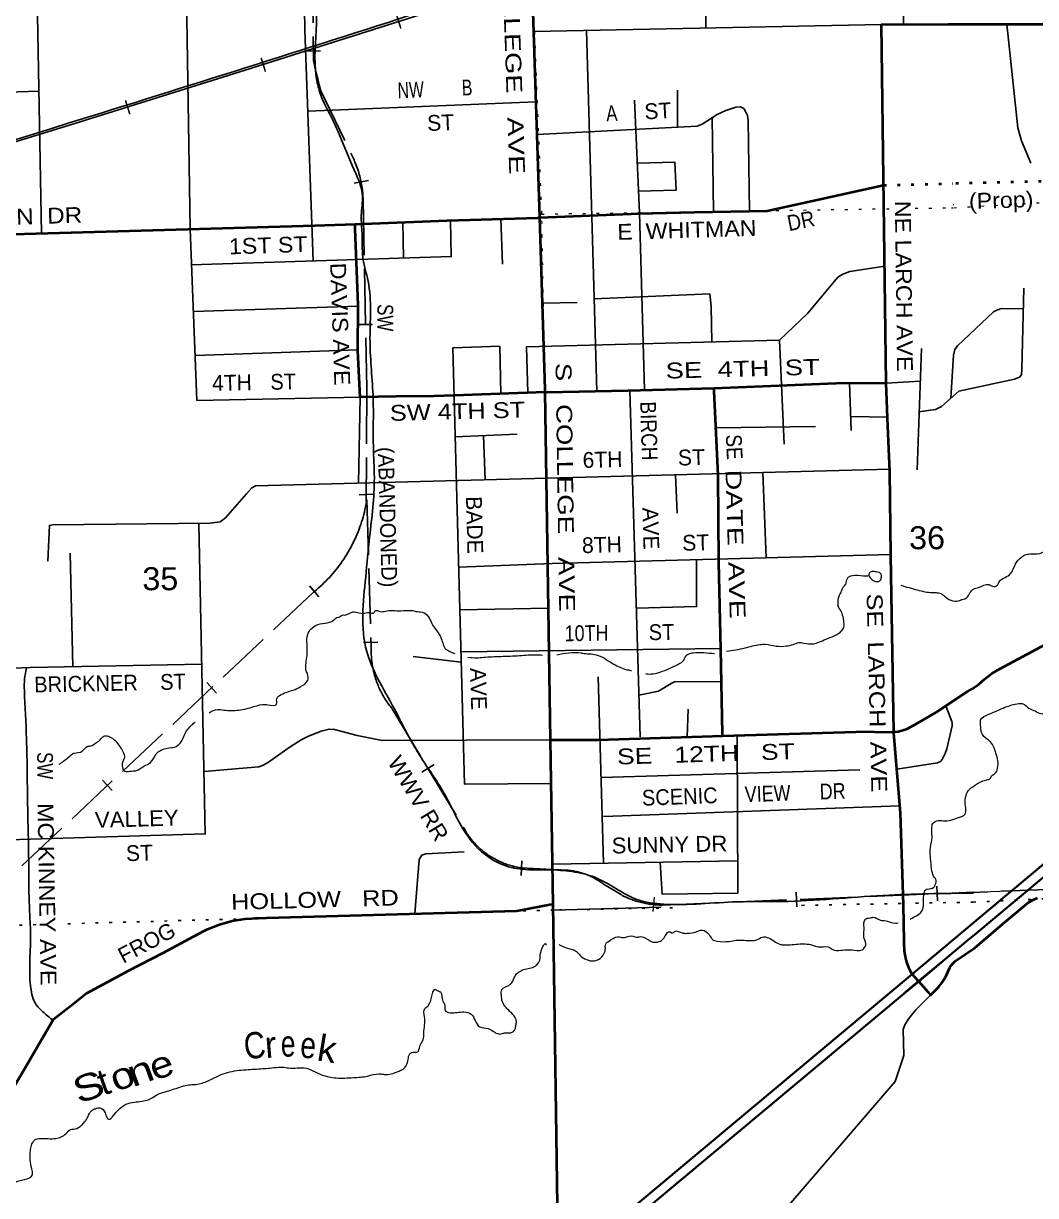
# Model space of a CAD drawing. Header units: feet. Extents: x 505285 to 763886, y -543582 to -353855.
# Drawn here: x 660833 to 668533, y -529042 to -520127 of the extents above; entities that cross this region are included whole.
import ezdxf
from ezdxf.enums import TextEntityAlignment as Align

# ---------------------------------------------------------------- set-up
doc = ezdxf.new("R2010")
doc.units = ezdxf.units.FT
doc.header["$LTSCALE"] = 70
doc.linetypes.add('DOTTED', pattern=[1.5, 0.3, -1.2])
doc.linetypes.add('LONG_DASHED', pattern=[7.5, 6, -1.5])
for name, color, linetype, lineweight in [('23', 7, 'Continuous', 70), ('26', 7, 'Continuous', 40), ('27', 7, 'Continuous', 13), ('29', 7, 'Continuous', 25), ('30', 7, 'Continuous', 13), ('34', 7, 'Continuous', 25), ('39', 7, 'Continuous', 13), ('53', 7, 'DOTTED', 40), ('6', 7, 'DOTTED', 25), ('63', 7, 'Continuous', 25), ('7', 7, 'DOTTED', 13)]:
    doc.layers.add(name, color=color, linetype=linetype, lineweight=lineweight)
doc.layers.add('41', color=7, linetype='Continuous')
doc.layers.add('54', color=7, linetype='Continuous')

msp = doc.modelspace()

# ---------------------------------------------------------------- linework, layer by layer
at = {"layer": '23', "lineweight": 35}
for p, q in [((668065.57, -526962.73), (671277.73, -524270.87)), ((668068.34, -527058.64), (671314, -524338.72)), ((667595.24, -527356.49), (668065.57, -526962.73)), ((667643.22, -527411.52), (667846.35, -527243.42)), ((667643.94, -527412.35), (667846.35, -527243.42)), ((667533.03, -527504.91), (667643.94, -527412.35))]:
    msp.add_line(p, q, dxfattribs=at)
for points in [[(667846.35, -527243.42), (668021.52, -527097.22), (668068.34, -527058.64)], [(665108.44, -529532.11), (665210.2, -529367.02), (665338.92, -529241.05), (667595.24, -527356.49)], [(667533.03, -527504.91), (667533.03, -527502.71), (667643.22, -527411.52)], [(665174.43, -529567.98), (665269.22, -529414.2), (665407.88, -529278.5), (667533.03, -527504.91)]]:
    msp.add_lwpolyline(points, dxfattribs=at)
at = {"layer": '26'}
for p, q in [((664843.27, -525575.25), (664803.31, -522930.83)), ((662122, -527074.05), (662125.92, -527071.69)), ((662125.92, -527071.69), (662161.83, -527052.61)), ((667921.94, -527260.02), (668071.17, -527156.78)), ((667643.22, -527411.52), (667595.24, -527356.49)), ((667643.94, -527412.35), (667643.22, -527411.52))]:
    msp.add_line(p, q, dxfattribs=at)
for points in [[(663356.88, -521652.26), (664058.07, -521625.33), (664743.17, -521604.47), (664760.76, -521603.94), (664704.99, -519879.45)], [(667396.97, -522861.88), (667361, -520134.31), (667868.19, -520131.67)], [(667868.19, -520131.67), (669124.57, -520131.67), (669149.57, -520131.67)], [(664760.76, -521603.94), (665520.65, -521571.62), (665939.18, -521562.91), (666491.94, -521551.43), (667377.13, -521357.64)], [(664803.31, -522930.83), (664803, -522910.05), (664760.76, -521603.94)], [(659415.37, -521768.74), (662084.54, -521691.43), (663050.42, -521664.03), (663356.88, -521652.26)], [(664803.31, -522930.83), (664112.6, -522955.81), (663958.37, -522962.51), (663669.63, -522965.28), (663395.27, -522969.5), (663377.72, -522617.06), (663378.59, -522267.94), (663358.13, -521687.71), (663356.88, -521652.26)], [(664803.31, -522930.83), (664811.78, -522930.52), (665431.14, -522917.68), (666084.44, -522899.81), (666086.4, -522899.73)], [(666086.4, -522899.73), (667077.98, -522859.55), (667396.97, -522861.88)], [(666152.95, -525545.93), (666152.56, -525528.94), (666137.83, -524886.34), (666124.73, -524224.69), (666119.64, -523562.8), (666087.53, -522922.34), (666086.4, -522899.73)], [(667453.71, -525514.37), (667432.73, -524170.85), (667424.47, -523535.14), (667409.4, -523188.52), (667396.97, -522861.88)], [(668014.89, -525208.9), (668050.77, -525187.99), (668097.72, -525154.6), (668140.92, -525116.49), (668144.86, -525113.2), (668201.08, -525071.46), (668261.36, -525035.83), (670922.69, -523607.03)], [(667453.71, -525514.37), (667465.57, -525514.01), (667489.61, -525513.28), (667555.1, -525491.23), (667630.03, -525450.83), (667773.8, -525368.22), (668014.89, -525208.9)], [(666152.95, -525545.93), (667248.91, -525512.58), (667365.39, -525517.06), (667453.71, -525514.37)], [(667595.24, -527356.49), (667589.01, -527349.34), (667574.36, -527319.73), (667556.81, -527274.67), (667544.06, -527228.03), (667536.26, -527180.3), (667534.92, -527157.03), (667534.11, -527142.8), (667533.37, -527107.03), (667527.64, -526830.19), (667505.31, -526130.71), (667453.87, -525524.39), (667453.71, -525514.37)], [(662591.96, -526931.71), (664586, -526876.05), (664838, -526828.74), (664862.14, -526824.21), (664843.27, -525575.25)], [(664843.27, -525575.25), (664885.14, -525575.2), (665205.1, -525574.76), (666152.95, -525545.93)], [(665108.44, -529532.11), (665003.46, -529475.05), (664990.81, -529465.82), (664971.92, -529449.4), (664954.84, -529431.09), (664939.78, -529411.1), (664926.88, -529389.64), (664916.3, -529366.95), (664908.15, -529343.28), (664902.52, -529318.89), (664899.46, -529294.05), (664862.14, -526824.21)], [(668071.17, -527156.78), (668298.64, -526962.16), (668482.12, -526810.92), (668514.61, -526791.82), (668548.92, -526776.23)], [(662125.92, -527071.69), (662144.69, -527060.4), (662233.26, -527014.83), (662326.12, -526978.77), (662422.23, -526952.62), (662520.55, -526936.65), (662620, -526931.05)], [(660730.23, -528266.9), (660836.87, -528089.11), (660945.12, -527899.24), (661063.07, -527699.04), (661198.06, -527592.62), (661311.59, -527504.91), (661634.94, -527330.54), (661895.33, -527194.22), (662125.92, -527071.69)], [(667643.94, -527412.35), (667713.21, -527491.81), (667734.84, -527516.63), (667758.85, -527491.81), (667795.88, -527453.52), (667825.02, -527416.18), (667850.1, -527376.01), (667853.28, -527370.17), (667881.87, -527307.19)], [(667881.85, -527307.17), (667892.2, -527291.49), (667904.14, -527276.97), (667917.53, -527263.78), (667921.93, -527260)]]:
    msp.add_lwpolyline(points, dxfattribs=at)
at = {"layer": '29'}
for p, q in [((660894.97, -517651.06), (660971.44, -521723.67)), ((666020.33, -518920.81), (666023.55, -520161.32)), ((662059.14, -519016.15), (662100.67, -521690.97)), ((667539.33, -519003.99), (667527.4, -520133.44)), ((667361, -520134.31), (664714.96, -520187.75)), ((665117.32, -520179.62), (665196.37, -522922.55)), ((658137.06, -520731.52), (660951.12, -520641.63)), ((665808.46, -520634.01), (665809.58, -520914.98)), ((662995.68, -520793.99), (664732.27, -520722.95)), ((666072.68, -520843.4), (666083.4, -521559.91)), ((662100.67, -521690.97), (662152.36, -522994.49)), ((663718.67, -521638.37), (663723.52, -521911.65)), ((664465.19, -521612.93), (664478.87, -521957.32)), ((662123.96, -522317.68), (663378.89, -522276.35)), ((664788.54, -522255.28), (665045.38, -522248.86)), ((666585.56, -522534.92), (666621.67, -523325.57)), ((662139.94, -522653.1), (663377.74, -522609.79)), ((667664.57, -522598.35), (667632.91, -523522.04)), ((667656.04, -522847.14), (667396.97, -522861.88)), ((665446.81, -522917.25), (665525.3, -525552.34)), ((667118.64, -522859.85), (667130.73, -523222.93)), ((662152.36, -522994.49), (663395.27, -522969.5)), ((663395.27, -522969.5), (663381.84, -523623.81)), ((667406.87, -523121.93), (667127.22, -523117.38)), ((666857.7, -523191.65), (666101.57, -523202.47)), ((664118.46, -523270.57), (664588.8, -523250.53)), ((664334.2, -523261.38), (664345.49, -523598.58)), ((665793.68, -523560.66), (665807.58, -523851.06)), ((666484.52, -524190.79), (666459.04, -523543.25)), ((661189.9, -524156.96), (661208.42, -525019.92)), ((664153.79, -524586.82), (664827.64, -524573.3)), ((664162.36, -524906.18), (666137.71, -524880.09)), ((663797.47, -524942.55), (664164.5, -524985.76)), ((665204.64, -525096.26), (665246.27, -526513.66)), ((665890.2, -525342.27), (665882.07, -525554.17)), ((665228.3, -525863.15), (667196.66, -525803.43)), ((665245.58, -526158.58), (667500.86, -526078.2)), ((664860.49, -526520.89), (666266.53, -526494.53)), ((664861.99, -526870.33), (665685.26, -526847.9))]:
    msp.add_line(p, q, dxfattribs=at)
for points in [[(662949.34, -518198.09), (662952.56, -518903.5), (662972.94, -520175.59), (663037.56, -521933.16)], [(668314.74, -520131.67), (668399.23, -520919.77), (668425.17, -521020.25), (668496.28, -521188.51)], [(665481.24, -520709.55), (665520.55, -521568.09), (665556.92, -522914.24)], [(664740.28, -520970.7), (665959.58, -520907.16), (665997.02, -520893.19), (666110.27, -520818.66), (666176.34, -520789.22), (666253.78, -520762.72), (666289.57, -520761.63), (666312.87, -520774.95), (666327.14, -520797.38), (666341.4, -520825.92), (666345.49, -520864.58), (666357.75, -521554.22)], [(665503.18, -521188.83), (665789.16, -521182.67), (665797.97, -521395.48), (665512.96, -521402.31)], [(662109.62, -521962.25), (664087.62, -521900.24), (664083.05, -521624.57)], [(664670.93, -522935.62), (664661.13, -522585.9), (666585.56, -522534.92), (666800.32, -522331.42), (667029.86, -522057.74), (667066.86, -522032.76), (667121.21, -522012.21), (667385.26, -521973.79)], [(665176.17, -522221.74), (666054.42, -522184.36), (666066.14, -522280.07), (666070.91, -522548.55)], [(667948.88, -522924), (668372.65, -522831.92), (668410.46, -522817.21), (668425.17, -522798.29), (668427.88, -522756.74), (668443.92, -522140.48)], [(668437.88, -522298.24), (668273.9, -522295.98), (668237.48, -522306.74), (668212.98, -522321.2), (667938.9, -522578.83)], [(664465.33, -522943.05), (664456.69, -522581.41), (664100.29, -522593.51), (664189.38, -525912.93), (664848.29, -525907.57)], [(667938.9, -522578.83), (667918.66, -522607.64), (667909.91, -522650.09), (667887.91, -522977.45)], [(667948.88, -522924), (667816.77, -523039.82), (667771.94, -523064.29), (667643.08, -523080.27)], [(667423.72, -523517.99), (662598.34, -523644.32), (662571.52, -523659.55), (662529.27, -523703.45), (662370.27, -523888.01), (662331.06, -523916.41), (662250.77, -523928.02), (661054.92, -523940.53), (661030.96, -523944.95), (661019.76, -524216.88)], [(662168.64, -523928.88), (662216.66, -526290.44), (660052.05, -526355.52)], [(664145.05, -524261.39), (664856.75, -524235.02), (667432.65, -524165.02)], [(665496.15, -524573.85), (665954.46, -524561.89), (665954.32, -524205.19)], [(660581.59, -524588.06), (660393.25, -524587.29), (660429.39, -525042.25), (660883.9, -525026.47), (662190.42, -525000.1)], [(665515.89, -525236.38), (665665.4, -525206.25), (665760.5, -525146.68), (665785.11, -525133.45), (666143.45, -525131.34)], [(667477.24, -525799.79), (667786.76, -525751.35), (667808.63, -525740.95), (667822.89, -525724.64), (667845.57, -525678.41), (667857.54, -525643.1), (667898.29, -525467.78), (667898.29, -525447.39), (667895.34, -525435.78), (667850.12, -525317.78)], [(662207.01, -525815.89), (662624.34, -525781.91), (662653.03, -525771.53), (662689.72, -525751.15), (662862.01, -525627.97), (662946.48, -525575.83), (663001.49, -525547.29), (663097.27, -525510.59), (663158.4, -525494.28), (663200.26, -525496.29), (663373.36, -525541.28), (663562.38, -525580), (664843.27, -525575.25)], [(665677.49, -526505.57), (665692.86, -526750.36), (666267.68, -526740.51), (666262.06, -525542.61)], [(663810, -526897.71), (663842.96, -526486.35), (663863.47, -526452.42), (663894.25, -526441.51), (664186.49, -526426.51)], [(666313.4, -529512.96), (667464.25, -528175.02), (667531.5, -527977.28), (667525.39, -527779.54), (667537.61, -527742.84), (667568.18, -527693.92), (667621.8, -527628.45), (667734.84, -527516.63)]]:
    msp.add_lwpolyline(points, dxfattribs=at)
msp.add_spline([(660857.39, -525029.05), (660841.99, -525111.78), (660840.8, -525200.09), (660856.53, -525566.75), (660865.56, -526100.12), (660871.75, -526356.72), (660881.35, -526908.13), (660887.32, -527032.33), (660891.53, -527477.57), (660907.74, -527545.29), (660931.25, -527590.71), (660981.07, -527643.37), (661016.16, -527674.39), (661063.52, -527713.07)], degree=3, dxfattribs=at)
at = {"layer": '34'}
msp.add_lwpolyline([(667831.4, -518830.4), (667606, -518896.05), (667354, -518974.05), (667131.16, -519045.86), (666901.81, -519108.22), (666417.3, -519260.54), (665932.71, -519412.58), (665385.08, -519577.58), (664838.14, -519744.83), (664347.65, -519901.02), (663857.28, -520057.57), (662520.53, -520481.47), (661182.51, -520901.4), (659065.49, -521550.06)], dxfattribs=at)
for points in [[(667773.25, -517147.44), (667343.68, -517170.23), (666542.37, -517201.28), (664530.5, -517262.13), (664111.52, -517269.21), (663698.8, -517284.12), (663488.6, -517296.7), (663369.34, -517330.52), (663288.4, -517371.17), (663110.07, -517565.33), (663047.33, -517735.82), (662979.67, -518129.16), (663010.77, -518537.45), (663023.73, -519319.48), (663061.64, -520128.81), (663060.55, -520534.11), (663088.38, -520651.6), (663187.4, -520863.17), (663228.3, -520950.16), (663328.34, -521193.8), (663375.88, -521300.65), (663412.37, -521437.94), (663403.15, -521588.69), (663409.44, -521722.91), (663415.21, -521903.29), (663455.16, -522086.61), (663469.83, -522545.57), (663493.68, -522978.16), (663495.51, -523349.24), (663502.94, -523581.73), (663467.21, -524032.23), (663436.86, -524338.11), (663444.91, -524903.6), (663527.59, -525105.65), (663655.43, -525340.38), (663817.57, -525644.26), (664039.29, -525992.42), (664247.38, -526353.04), (664463.26, -526518.82), (664627.04, -526559.84), (664831.73, -526563.48), (665004.69, -526578.13), (665180.54, -526620.78), (665500.81, -526789.32), (665704.52, -526825.08), (666265.55, -526807.56), (666602.42, -526805.06), (667373.12, -526758.91), (668060.5, -526741.46)], [(667851.07, -518801.31), (667360.82, -518963.27), (666901.41, -519085.96), (665932.35, -519391.09), (664837.83, -519724.22), (663857.01, -520037.75), (661182.33, -520883.73), (656947.65, -522181.83), (654639.87, -522896.06), (653017.61, -523408.31), (652878.63, -523452.78), (652741.52, -523493.19), (652653.75, -523507.98), (652512.13, -523532.47), (652279.95, -523547.77), (651863.06, -523556.82), (651480.75, -523580.84), (642980.61, -523957.79), (642582, -523974.32), (642185.53, -523994.8), (641922.92, -523999.03), (641754.48, -524000.3), (641341.08, -523931.04), (640964.79, -523892.7), (640549.7, -523833.51), (639760.27, -523733.93), (638568.49, -523596.83), (637754.35, -523477.97), (636928.53, -523369.51), (636546.21, -523331.38), (636141.15, -523271.89)]]:
    msp.add_spline(points, degree=3, dxfattribs=at)
at = {"layer": '39'}
msp.add_line((667973.44, -524506.89), (667994.78, -524501.88), dxfattribs=at)
msp.add_ellipse((665161.37, -527158.71), major_axis=(71.85, -67.51), ratio=0.999192, start_param=5.1317422, end_param=6.4437096, dxfattribs=at)
for points in [[(667994.78, -524501.88), (668009.32, -524492.14), (668059.45, -524428.27), (668099.44, -524415.87), (668177.46, -524395.08), (668207.65, -524406.83), (668235.71, -524404.56), (668257.45, -524370.27), (668301.29, -524339.79), (668343.14, -524311.32), (668380.55, -524236.79), (668428.19, -524184.21), (668462.12, -524165.86), (668502.19, -524161.47), (668584.31, -524150.68), (668642.22, -524124.07), (668648.24, -524124), (668684.18, -524107.63), (668759.87, -524050.79), (668793.7, -524022.4), (668847.67, -524003.85), (668871.55, -523983.57), (668995.2, -523908.23), (669053.13, -523883.63), (669125.28, -523878.95), (669145.35, -523880.76), (669163.6, -523902.64), (669183.56, -523892.43), (669207.79, -523910.24), (669219.81, -523908.13), (669225.78, -523904.07), (669241.34, -523851.79), (669275.36, -523843.45), (669303.62, -523863.24), (669394.23, -523902.48), (669438.39, -523906.08), (669482.48, -523903.66), (669558.19, -523848.81), (669635.82, -523785.93), (669671.76, -523769.56), (669733.48, -523720.86), (669773.42, -523702.45), (669813.08, -523653.95), (669850.61, -523591.45), (669898.33, -523546.9), (669904.28, -523540.82), (669949.96, -523492.28), (670001.75, -523453.7), (670059.47, -523407.05), (670077.44, -523398.86), (670085.51, -523402.79)], [(668035.89, -525945.12), (668055.64, -525931.95), (668083.28, -525913.65), (668163.18, -525878.81), (668185.18, -525872.59), (668199.01, -525850.41), (668226.89, -525830.1), (668244.59, -525791.84), (668246.07, -525735.69), (668231.5, -525677.69), (668190.59, -525591.86), (668168.37, -525574.03), (668121.74, -525520.33), (668115.2, -525464.26), (668114.83, -525424.16), (668174.59, -525381.5), (668184.59, -525377.4), (668300.45, -525328.19), (668406.47, -525299.13), (668436.57, -525300.85), (668485.02, -525336.48), (668529.33, -525356.11), (668559.56, -525371.87), (668603.68, -525371.45), (668605.39, -525339.36), (668622.94, -525287.07), (668672.87, -525264.54), (668707.02, -525270.24), (668767.5, -525303.76), (668779.52, -525303.64), (668787.55, -525303.57), (668833.69, -525305.14), (668897.62, -525278.48), (668917.56, -525266.26), (668955.7, -525269.91), (668983.53, -525243.59), (669015.48, -525229.25), (669037.38, -525211), (669076.55, -525110.39), (669108.3, -525074.01), (669180.15, -525037.25), (669305.75, -524955.87), (669413.51, -524898.72), (669509.22, -524839.68), (669541.21, -524829.36), (669547.21, -524827.3), (669667.05, -524774.04), (669782.46, -524676.73), (669867.74, -524573.68), (669925.64, -524545.06), (669949.44, -524516.78), (669981.37, -524500.44), (670107.52, -524479.21), (670123.52, -524473.04), (670212.88, -524377.97), (670282.28, -524293.12), (670306.2, -524276.85), (670432.25, -524245.59), (670468.28, -524237.24), (670519.65, -524154.56), (670525.59, -524146.49), (670561.21, -524094.02), (670607.25, -524085.57), (670723.9, -524120.57), (670788.21, -524136), (670822.28, -524133.68), (670830.2, -524121.58), (670831.72, -524069.43), (670804.91, -523989.49), (670808.23, -523915.28), (670847.95, -523872.8), (670887.83, -523848.37), (670924.06, -523862.06), (670971.83, -523867.53)], [(666182.91, -524901.4), (666323.4, -524876.25), (666434.86, -524850.45), (666476.93, -524849.04), (666559.62, -524862.27), (666635.82, -524861.71), (666689.58, -524849.88), (666733.25, -524836.38), (666805.8, -524845.96), (666883.6, -524833.31), (666938.94, -524809.41), (667055.26, -524749.39), (667074.27, -524718.7), (667074.99, -524680.61), (667043.54, -524581.49), (667039.33, -524575.63), (667030.1, -524539.88), (667041.95, -524475.36), (667053.22, -524452.95), (667069.96, -524414.31), (667089.25, -524391.62), (667101.78, -524347.13), (667139.17, -524325.83), (667221.45, -524327.06), (667270.01, -524326.63)], [(667263.64, -524326.52), (667288.79, -524357.7), (667327.4, -524372.43), (667351.18, -524363.61), (667360.3, -524337.27), (667357.56, -524315.32), (667320.88, -524298.52), (667288.69, -524295.6), (667274.8, -524300.07), (667263.64, -524326.53)], [(667506.82, -524400.1), (667634.34, -524435.35), (667747.35, -524455.59), (667785.49, -524456.3), (667821.96, -524467.09), (667846.75, -524488.3), (667903.94, -524518.42), (667961.9, -524512.46), (667973.6, -524506.79)], [(662981.23, -525043.11), (662983.54, -524992.94), (662991.51, -524932.57), (662990.6, -524846.45), (662996.16, -524774.14), (663020.86, -524733.24), (663056.03, -524706), (663127.62, -524687.55), (663193.06, -524665.32), (663228.37, -524642.09), (663234.39, -524641.88), (663257.95, -524627.06), (663277.99, -524626.38), (663341.36, -524602.21), (663363.46, -524603.46), (663411.96, -524613.85), (663465.92, -524608.02), (663496.11, -524611.01), (663511.52, -524592.46), (663545.87, -524599.31), (663587.87, -524595.9), (663704.14, -524593.98), (663794.37, -524592.93), (663844.8, -524601.25), (663850.82, -524601.04), (663914.36, -524640.98), (663940.09, -524690.2), (664012.23, -524805.96), (664047.01, -524884.93), (664087.89, -524907.59), (664115.29, -524918.23)], [(664213.88, -524946.51), (664281.94, -524951.13), (664331.96, -524947.44), (664464.13, -524940.97), (664608.32, -524934.11), (664730.47, -524927.99), (664782.36, -524930.53)], [(664890.61, -524928.13), (665075.02, -524914.35), (665085.11, -524916.02), (665189.84, -524928.51), (665312.37, -524992.5), (665408.16, -525037.35), (665444.57, -525046.14), (665458.05, -525049.2)], [(665566.19, -525071.4), (665579.9, -525073.63), (665695.56, -525053.69), (665827.9, -524993.14), (665849.46, -524978.38), (665874.08, -524935.48), (665895.65, -524920.73), (665927.5, -524913.65), (666090.39, -524919.46)], [(662247.15, -525369.32), (662309.46, -525344.26), (662357.74, -525348.65), (662472.08, -525348.79), (662585.55, -525322.92), (662673.23, -525305.94), (662693.4, -525309.27), (662759.38, -525303.03), (662760.02, -525262.94), (662775.38, -525242.39), (662781.25, -525238.18), (662886.14, -525196.58), (662939.5, -525172.74), (662995.9, -525120.75), (662999.23, -525100.6), (662981.23, -525043.11)], [(661105.89, -525760.64), (661176.42, -525707.07), (661217.54, -525677.64), (661281.18, -525661.47), (661322.03, -525624.03), (661346.01, -525621.21), (661381.39, -525599.98), (661412.84, -525580.89), (661434.07, -525556.13), (661459.77, -525545.24), (661479.94, -525548.58), (661510.54, -525563.56), (661571.09, -525633.65), (661575.3, -525639.51), (661596.77, -525680.86), (661599.99, -525716.82), (661588.79, -525741.23), (661583.86, -525773.46), (661605.32, -525814.8), (661643.4, -525813.52), (661689.41, -525809.97), (661750.43, -525775.85), (661799.64, -525748.14), (661843.55, -525682.55), (661876.72, -525655.39), (661960.27, -525634.53), (661982.23, -525631.79), (662025.29, -525600.28), (662051.84, -525555.31), (662053.65, -525549.23), (662109.03, -525467.23), (662134.33, -525444.34), (662140.48, -525440.41)], [(667579.29, -526938.69), (667610.42, -526922.45), (667670.96, -526874.34), (667681.36, -526825.9), (667688.18, -526731.51), (667697.66, -526715.16), (667709.54, -526710.76), (667759.22, -526697.06), (667775.9, -526656.43), (667775.22, -526636.42), (667764.72, -526622.75), (667744.99, -526573.33), (667736.33, -526495.49), (667739.73, -526359.13), (667741.54, -526353.07), (667745.33, -526228.72), (667750.8, -526212.51), (667794.14, -526189.01), (667846.37, -526191.25), (667961.69, -526161.32), (667995.14, -526142.17), (668002.47, -526121.88), (667998.57, -526065.92), (668004.28, -525997.61), (668026.89, -525954.77), (668035.89, -525945.12)], [(665243.22, -527214.43), (665259.99, -527172.03), (665264.44, -527125.8), (665279.99, -527111.25), (665379.08, -527075.85), (665391.23, -527079.44), (665456.95, -527065.21), (665511.45, -527075.4), (665517.39, -527073.18), (665561.81, -527081.71), (665625.08, -527113.63), (665669.08, -527110.14), (665702.4, -527086.98), (665717.62, -527062.43), (665752.8, -527035.19), (665767.16, -527044.72), (665788.79, -527031.98), (665843.37, -527044.16), (665879.56, -527046.95), (665957.36, -527034.3), (665983.07, -527023.42), (666037.91, -527043.61), (666067.39, -527084.69), (666073.68, -527092.49), (666110.29, -527107.28), (666202.58, -527108.18), (666256.47, -527100.35), (666374.89, -527102.37), (666410.82, -527097.14), (666454.21, -527075.65), (666502.58, -527082.03), (666586.42, -527129.28), (666612.66, -527134.41), (666724.8, -527128.62), (666835.41, -527136.92), (666877.96, -527149.5), (666954.23, -527150.94), (667017.36, -527178.86), (667023.37, -527178.66), (667135.5, -527172.87), (667213.7, -527172.24), (667236.94, -527147.42), (667242.19, -527125.21), (667226.41, -527073.64), (667228.72, -527023.48), (667232.28, -526951.24), (667251.7, -526932.55), (667273.68, -526929.8), (667297.58, -526925), (667354.5, -526947.12), (667384.68, -526950.1), (667467.58, -526969.35), (667487.65, -526967.09)], [(660733.45, -528963.61), (660798.48, -528929.36), (660840.28, -528919.94), (660899.44, -528889.9), (660893.05, -528819.99), (660886.96, -528699.99), (660893.69, -528661.69), (660920.32, -528618.72), (660960.04, -528607.37), (661080.39, -528607.31), (661157.38, -528570.65), (661192.41, -528539.42), (661226.34, -528534.27), (661275.54, -528506.56), (661298.78, -528481.74), (661306.52, -528473.46), (661355.89, -528391.65), (661381.59, -528380.77), (661415.45, -528373.61), (661454.88, -528412.35), (661461.57, -528432.16), (661474.47, -528457.77), (661550.58, -528395.1), (661678.77, -528330.67), (661786.41, -528311), (661869.13, -528266.14), (661912.8, -528252.64), (662021.92, -528216.91), (662079.54, -528200.94), (662125.55, -528197.38), (662133.57, -528197.11), (662227.05, -528173.92), (662353.45, -528115.56), (662490.88, -528086.88), (662622.98, -528078.41), (662736.97, -528068.56), (662817.11, -528065.85), (662861.47, -528072.37), (662967.72, -528070.78), (663101.86, -528122.35), (663213.01, -528146.65), (663343.3, -528144.26), (663451.23, -528132.61), (663538.9, -528115.62), (663567.09, -528118.67), (663577.18, -528120.33), (663631.21, -528116.51), (663690.63, -528094.48), (663722.21, -528079.39), (663759.9, -528007.99), (663772.44, -527963.49), (663786.13, -527953.02), (663836.01, -527945.32), (663845.14, -527918.96), (663876.69, -527843.77), (663879.47, -527807.62), (663885.21, -527681.21), (663887.11, -527619.04), (663908.6, -527602.29), (663925.68, -527573.66), (663929.42, -527565.52), (663954.69, -527482.52), (663966.36, -527472.12), (663972.51, -527475.92), (664005.18, -527492.85), (664023.59, -527562.34), (664036.42, -527585.95), (664044.14, -527635.77), (664080.74, -527650.56), (664184.86, -527645.05), (664239.57, -527661.23), (664269.32, -527710.32), (664305.07, -527759.2), (664367.66, -527771.12), (664449.3, -527812.43), (664485.23, -527807.21), (664491.17, -527805.01), (664541.26, -527803.31), (664574.37, -527774.15), (664579.43, -527745.94), (664584.49, -527717.72), (664562.89, -527672.36), (664531.68, -527639.36), (664504.68, -527612.22), (664477.07, -527567.07), (664469.37, -527517.25), (664471.94, -527475.09), (664534.84, -527436.9), (664593.95, -527346.76), (664615.59, -527334.01), (664627.41, -527327.6), (664716.82, -527302.55), (664734.44, -527289.93), (664761.2, -527250.96), (664774.58, -527172.38), (664806.39, -527127.41), (664806.39, -527136.44)], [(664905.68, -527131.92), (664972.73, -527159.68), (665041.8, -527185.4), (665079.29, -527226.2), (665131.05, -527251.82)]]:
    msp.add_spline(points, degree=3, dxfattribs=at)
at = {"layer": '53'}
msp.add_line((667377.13, -521357.64), (667903.25, -521345.03), dxfattribs=at)
msp.add_lwpolyline([(669562.41, -520901.51), (668955.21, -521197.21), (668576.31, -521328.9), (667903.25, -521345.03)], dxfattribs=at)
at = {"layer": '6'}
for p, q in [((665771.58, -526852.95), (664866.43, -526870.01)), ((667509.12, -526820.2), (666752.57, -526834.46)), ((668061.14, -526809.57), (667489.17, -526820.57)), ((664866.06, -526870.75), (661137.08, -526975.33)), ((660929.16, -526981.16), (659544.08, -527020.01))]:
    msp.add_line(p, q, dxfattribs=at)
msp.add_lwpolyline([(668057, -526809.65), (670152.08, -526714.53), (675642.52, -526570.68), (676048.1, -526554.87)], dxfattribs=at)
at = {"layer": '63'}
for p, q in [((662982.71, -520336.44), (663093.31, -520334.62)), ((663348.88, -521342.38), (663457.38, -521320.9)), ((663379.38, -522417.74), (663489.96, -522415.49)), ((663387.34, -523711.15), (663497.91, -523707.92)), ((663010.54, -524403.25), (663081.62, -524488)), ((663420, -524836.24), (663530.56, -524833.02)), ((662227.5, -525140.22), (662303.16, -525220.9)), ((663863.78, -525821.32), (663958.49, -525764.19)), ((661433.68, -525881.02), (661509.34, -525961.71)), ((664618.93, -526606.41), (664624.5, -526495.94)), ((666715.79, -526845.58), (666711.26, -526735.06)), ((667786.99, -526799), (667782.46, -526688.48))]:
    msp.add_line(p, q, dxfattribs=at)
at = {"layer": '63', "lineweight": 13}
for p, q in [((668058.06, -526734.34), (669741.88, -526667.2)), ((665623.99, -526881.44), (665633.64, -526771.25))]:
    msp.add_line(p, q, dxfattribs=at)
at = {"layer": '63', "linetype": 'LONG_DASHED'}
for points in [[(663003.53, -518126.6), (663041.13, -520409.72), (663050.43, -520456.14), (663060.76, -520502.17), (663071.87, -520548.05), (663083.59, -520594.09), (663096.28, -520639.57), (663096.29, -520639.6), (663350.19, -521165.11), (663348.14, -521165.12), (663352.92, -521175.59)], [(663352.92, -521175.59), (663358.1, -521187.68), (663363.07, -521199.87), (663367.93, -521212.17), (663372.5, -521224.55), (663376.83, -521236.95), (663381.04, -521249.48), (663384.96, -521262.07), (663388.63, -521274.69), (663392.13, -521287.47), (663395.36, -521300.21), (663398.46, -521313.01), (663401.28, -521325.94), (663403.84, -521338.83), (663406.18, -521351.81), (663408.35, -521364.79), (663410.25, -521377.88), (663411.96, -521390.91), (663413.39, -521404.07), (663414.62, -521417.16), (663415.64, -521430.34), (663416.39, -521443.48), (663416.9, -521456.64), (663417.2, -521468.35), (663446.52, -522903.57), (663440.88, -523764.92), (663443.45, -523762.33), (663439.42, -523785.2), (663435.57, -523804.42), (663431.4, -523823.59), (663426.98, -523842.82), (663422.14, -523861.88), (663416.98, -523880.75), (663411.58, -523899.71), (663405.76, -523918.48), (663399.62, -523937.09), (663393.13, -523955.74), (663386.34, -523974.11), (663379.34, -523992.45), (663371.89, -524010.72), (663364.14, -524028.71), (663356.07, -524046.63), (663347.79, -524064.41), (663339.06, -524082.12), (663330.15, -524099.57), (663320.79, -524116.93), (663311.25, -524134.04), (663301.38, -524151.1), (663291.22, -524167.86), (663280.73, -524184.47), (663270.05, -524200.93), (663258.94, -524217.2), (663247.63, -524233.33), (663236.03, -524249.16), (663224.22, -524264.86), (663211.99, -524280.25), (663199.57, -524295.51), (663186.97, -524310.49), (663174.06, -524325.32), (663160.84, -524339.85), (663147.31, -524354.22), (663133.71, -524368.36), (663119.7, -524382.19), (663105.51, -524395.76), (663091.12, -524409.2), (663076.56, -524422.25), (663061.58, -524435.12), (663046.51, -524447.74), (663041.16, -524452.08), (659752.36, -527536.07)], [(663445.49, -523748.15), (663478.57, -524882.02), (663478.41, -524894.23), (663478.51, -524906.35), (663478.84, -524918.47), (663479.3, -524930.66), (663480.04, -524942.79), (663481, -524954.85), (663482.09, -524966.98), (663483.46, -524979.05), (663485.03, -524991.06), (663486.82, -525003.14), (663488.83, -525015.09), (663490.97, -525027.03), (663493.38, -525038.98), (663496.01, -525050.8), (663498.84, -525062.62), (663501.82, -525074.37), (663505.07, -525086.13), (663508.48, -525097.75), (663512.15, -525109.39), (663515.97, -525120.88), (663520, -525132.37), (663524.23, -525143.73), (663528.69, -525155.03), (663533.27, -525166.26), (663538.14, -525177.42), (663543.15, -525188.51), (663548.37, -525199.48), (663553.73, -525210.37), (663559.38, -525221.13), (663565.16, -525231.82), (663571.08, -525242.38), (663577.22, -525252.87), (663583.56, -525263.22), (663590.12, -525273.52), (663596.75, -525283.67), (663603.66, -525293.69), (663610.71, -525303.57), (663617.9, -525313.39), (663625.23, -525323), (663632.85, -525332.55), (663637.17, -525337.88), (663637.18, -525339.98), (664193.76, -526262.68), (664191.75, -526262.69), (664196.2, -526270.08), (664201.83, -526278.95), (664207.6, -526287.74), (664213.52, -526296.5), (664219.6, -526305.09), (664225.82, -526313.55), (664232.17, -526321.99), (664238.68, -526330.26), (664245.34, -526338.37), (664252.17, -526346.46), (664259.1, -526354.34), (664266.13, -526362.17), (664273.37, -526369.86), (664280.7, -526377.37), (664288.2, -526384.78), (664295.76, -526392.08), (664303.54, -526399.25), (664311.35, -526406.26), (664319.37, -526413.15), (664327.43, -526419.86), (664335.65, -526426.49), (664343.96, -526432.92), (664352.4, -526439.21), (664360.91, -526445.39), (664369.59, -526451.39), (664378.35, -526457.27), (664387.2, -526462.96), (664396.14, -526468.53), (664405.2, -526473.88), (664414.35, -526479.12), (664423.54, -526484.19), (664432.85, -526489.11), (664442.25, -526493.84), (664451.79, -526498.43), (664461.31, -526502.87), (664470.97, -526507.09), (664480.68, -526511.16), (664490.47, -526515.1), (664500.26, -526518.83), (664510.23, -526522.38), (664520.19, -526525.8), (664530.21, -526528.96), (664540.26, -526532.05), (664550.44, -526534.91), (664560.6, -526537.59), (664570.79, -526540.09), (664581.11, -526542.46), (664591.4, -526544.55), (664601.72, -526546.56), (664612.11, -526548.33), (664616.21, -526549), (664905.83, -526563.6), (664905.84, -526565.49), (664913.51, -526565.02), (664922.3, -526564.69)], [(664918.65, -526566.51), (664927.46, -526566.32), (664936.33, -526566.23), (664945.16, -526566.35), (664953.94, -526566.63), (664962.78, -526567), (664971.6, -526567.57), (664980.37, -526568.3), (664989.18, -526569.18), (664997.92, -526570.21), (665006.67, -526571.36), (665015.43, -526572.69), (665024.09, -526574.19), (665032.77, -526575.84), (665041.41, -526577.59), (665050.05, -526579.55), (665058.6, -526581.61), (665067.16, -526583.87), (665075.64, -526586.25), (665084.12, -526588.77), (665092.51, -526591.46), (665100.87, -526594.3), (665109.17, -526597.23), (665117.44, -526600.38), (665125.67, -526603.64), (665133.8, -526607.04), (665141.9, -526610.55), (665149.91, -526614.28), (665157.86, -526618.1), (665165.73, -526622.04), (665173.55, -526626.13), (665181.29, -526630.38), (665188.98, -526634.77), (665196.58, -526639.23), (665204.09, -526643.9), (665211.51, -526648.67), (665218.88, -526653.55), (665226.11, -526658.55), (665233.29, -526663.74), (665240.39, -526668.99), (665246.92, -526674.04), (665374.91, -526749.57), (665373.08, -526749.57), (665379.28, -526753.06), (665389.17, -526758.33), (665399.17, -526763.42), (665409.28, -526768.44), (665419.46, -526773.2), (665429.69, -526777.77), (665440.02, -526782.25), (665450.43, -526786.48), (665460.88, -526790.51), (665471.49, -526794.4), (665482.08, -526798.06), (665492.73, -526801.61), (665503.51, -526804.93), (665514.27, -526808.03), (665525.13, -526810.95), (665536, -526813.73), (665546.99, -526816.28), (665557.94, -526818.67), (665569.01, -526820.82), (665580.03, -526822.81), (665591.15, -526824.62), (665602.26, -526826.2), (665613.4, -526827.58), (665624.55, -526828.83), (665635.77, -526829.81), (665647.01, -526830.65), (665658.22, -526831.26), (665669.45, -526831.73), (665680.68, -526831.9), (665692.12, -526831.94), (665692.14, -526831.94), (665693.94, -526831.94), (668057.86, -526735.3)], [(669741.93, -526668.3), (668058.1, -526735.44)]]:
    msp.add_lwpolyline(points, dxfattribs=at)
at = {"layer": '7'}
for p, q in [((667911.49, -521528.39), (669749.57, -521422.13)), ((667906.64, -521504.36), (667910.81, -521504.29)), ((664773.15, -521576.69), (667421.84, -521535.93)), ((667616.76, -521532.93), (667911.49, -521528.39)), ((667894.57, -521528.77), (667904.7, -521528.33))]:
    msp.add_line(p, q, dxfattribs=at)
msp.add_lwpolyline([(664925.63, -531189.01), (664866.85, -526898.17), (664777.02, -521572.55), (664570, -516269.05), (664568.04, -516186.03)], dxfattribs=at)

# ---------------------------------------------------------------- texts
at = {"layer": '27'}
for s, rotation, width, p in [('     COLLEGE   AVE', 271.968, 1.35, (664496.42, -520304.42)), ('NE LARCH AVE', 270.756, 1.1, (667471.19, -522125.6)), ('DAVIS AVE', 272.027, 1.1, (663183.03, -522415.7)), ('SW', 270, 0.8, (663526.1, -522364.78)), ('S   COLLEGE   AVE', 270.854, 1.3, (664895.54, -523656.02)), ('SE  4TH  ST', 1.475, 1.3, (666306.59, -522813.05)), ('SW 4TH ST', 1.475, 1.2, (664136.85, -523136.87)), ('   DATE  AVE', 271.689, 1.35, (666188.3, -523999)), ('SE  LARCH  AVE', 271.387, 1.2, (667266.28, -525219.61)), ('SE   12TH   ST', 1.778, 1.25, (666026.86, -525742.66)), ('HOLLOW   RD', 1.539, 1.2, (663052.22, -526851.42))]:
    msp.add_text(s, height=120.3, rotation=rotation, dxfattribs=dict(at, width=width)).set_placement(p, align=Align.CENTER)
for s, rotation, width, p in [('W  WHITMAN  DR', 1.701, 1.15, (659755.1, -521687.4)), ('DR', 11.489, 0.9, (666657.76, -521707.4)), ('E  WHITMAN', 1.701, 1.1, (665352.79, -521773.03))]:
    msp.add_text(s, height=120, rotation=rotation, dxfattribs=dict(at, width=width)).set_placement(p)
msp.add_text('FROG', height=120.2, rotation=27.92, dxfattribs=at).set_placement((661798.59, -527171.03), align=Align.CENTER)
at = {"layer": '30'}
for s, rotation, width, p in [('NW', 2.343, 0.75, (663681.65, -520695.87)), ('B', 2.343, 0.75, (664170.71, -520675.43)), ('A', 2.983, 0.8, (665269.18, -520871.52)), ('1ST ST', 1.796, 1.1, (662398.1, -521883.17)), ('ST', 1.152, 0.95, (662712.72, -522913.21)), ('BIRCH', 271.706, 0.9, (665525.18, -523003.15)), ('SE', 272.87, 0.9, (666176.13, -523254.89)), ('10TH', 0.757, 0.85, (664950.95, -524825.76)), ('ST', 0.757, 0.95, (665590.76, -524817.31)), ('BRICKNER', 1.156, 0.95, (660916.64, -525215.19)), ('ST', 1.156, 0.95, (661874.58, -525195.94)), ('SCENIC', 2.041, 0.95, (665540.7, -526076.85)), ('VIEW', 2.041, 0.85, (666322.7, -526050.15)), ('DR', 2.041, 0.85, (666892.85, -526029.83)), ('VALLEY', 1.722, 1.05, (661379.17, -526245.59)), ('SUNNY DR', 1.074, 1.05, (665309.19, -526440.1))]:
    msp.add_text(s, height=120, rotation=rotation, dxfattribs=dict(at, width=width)).set_placement(p)
for s, rotation, p in [('ST', 2.983, (665560.12, -520856.82)), ('ST', 2.343, (663907.18, -520945.04)), ('4TH', 1.152, (662268.91, -522922.13)), ('6TH', 1.5, (665088.62, -523507.82)), ('ST', 1.5, (665813.91, -523489.55)), ('BADE', 271.537, (664199.88, -523724.38)), ('AVE', 271.706, (665541.53, -523809.72)), ('8TH', 1.557, (665084.15, -524156.16)), ('ST', 1.557, (665846.57, -524137.9)), ('AVE', 271.537, (664231.49, -525029.1)), ('ST', 1.722, (661615.01, -526498.62))]:
    msp.add_text(s, height=120, rotation=rotation, dxfattribs=at).set_placement(p)
for s, rotation, width, p in [('SW', 270.591, 0.8, (660938.15, -525772.66)), ('MC KINNEY AVE', 271.003, 1.1, (660952.61, -526750.99))]:
    msp.add_text(s, height=120.3, rotation=rotation, dxfattribs=dict(at, width=width)).set_placement(p, align=Align.CENTER)
at = {"layer": '34', "width": 0.85}
for rotation, p in [(17.462, (663704.79, -520165.83)), (17.462, (662674.46, -520493.61)), (17.291, (661642.36, -520816.92))]:
    msp.add_text('I', height=110.2, rotation=rotation, dxfattribs=at).set_placement(p, align=Align.CENTER)
at = {"layer": '41'}
for s, rotation, width, p in [('C', 6.352, 0.85, (662521.29, -528007.02)), ('e', 0.66, 0.75, (662792.14, -527985.39)), ('e', 356.208, 0.8, (662934.63, -527992.66)), ('k', 350.652, 1.05, (663058.8, -528012.51)), ('e', 19.286, 1.2, (661829.4, -528170.27)), ('S', 19.448, 1.3, (661251.79, -528346.42)), ('t', 19.472, 1.05, (661438.63, -528283.31)), ('o', 20.021, 1.2, (661533.72, -528255.04)), ('n', 19.961, 1.3, (661664.13, -528220.08))]:
    msp.add_text(s, height=200, rotation=rotation, dxfattribs=dict(at, width=width)).set_placement(p)
msp.add_text('r', height=200, rotation=4.783, dxfattribs=at).set_placement((662677.26, -527996.73))
at = {"layer": '54', "width": 1.1}
msp.add_text('(Prop)', height=120, rotation=1.701, dxfattribs=at).set_placement((668027.84, -521537.93))
at = {"layer": '63'}
for s, rotation, width, p in [('(ABANDONED)', 271.625, 0.95, (663529, -523349.98)), ('WWV RR', 301.099, 1.05, (663599.45, -525744.02))]:
    msp.add_text(s, height=120, rotation=rotation, dxfattribs=dict(at, width=width)).set_placement(p)
at = {"layer": '7', "width": 1.05}
for s, p in [('36', (667570.89, -524125.7)), ('35', (661738, -524437.55))]:
    msp.add_text(s, height=175, dxfattribs=at).set_placement(p)

doc.saveas('drawing.dxf')
